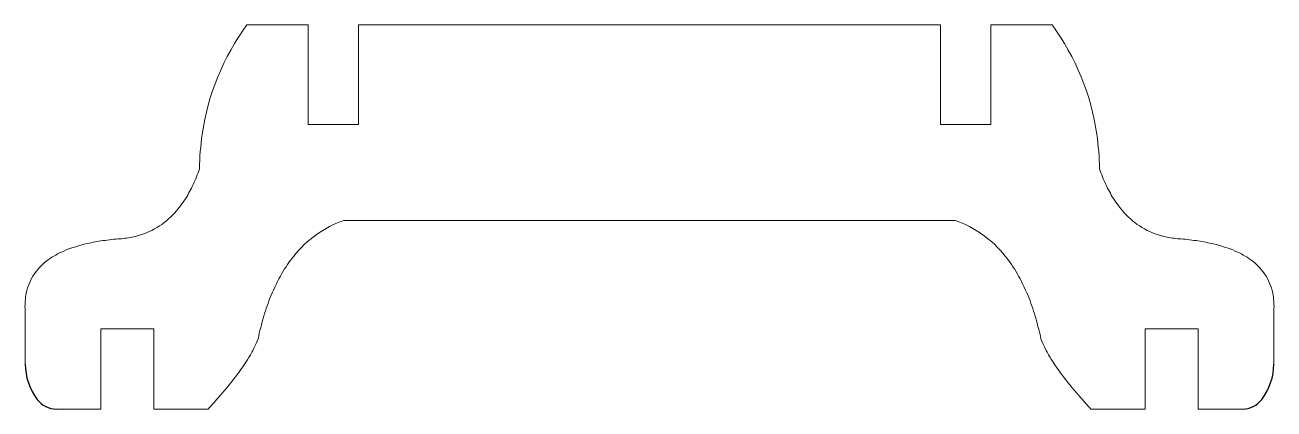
# Model space of a CAD drawing. Header units: millimetres. Extents: x 3145.6 to 3223.3, y 1397 to 1420.9.
import ezdxf

# ---------------------------------------------------------------- set-up
doc = ezdxf.new("R2010")
doc.units = ezdxf.units.MM

msp = doc.modelspace()

# ---------------------------------------------------------------- linework, layer by layer
at = {"lineweight": 20}
for p, q in [((3159.389, 1420.89), (3163.197, 1420.89)), ((3163.197, 1420.89), (3163.197, 1414.692)), ((3166.34, 1420.89), (3202.546, 1420.89)), ((3166.34, 1414.692), (3166.34, 1420.89)), ((3202.546, 1414.692), (3202.546, 1420.89)), ((3205.689, 1420.89), (3205.689, 1414.692)), ((3209.496, 1420.89), (3205.689, 1420.89)), ((3163.197, 1414.692), (3166.34, 1414.692)), ((3205.689, 1414.692), (3202.546, 1414.692)), ((3165.42, 1408.734), (3203.466, 1408.734)), ((3145.588, 1399.792), (3145.588, 1403.131)), ((3223.298, 1399.792), (3223.298, 1403.131)), ((3150.301, 1401.975), (3150.301, 1396.995)), ((3153.592, 1401.975), (3150.301, 1401.975)), ((3153.592, 1396.995), (3153.592, 1401.975)), ((3215.294, 1401.975), (3218.584, 1401.975)), ((3215.294, 1396.995), (3215.294, 1401.975)), ((3218.584, 1401.975), (3218.584, 1396.995)), ((3150.301, 1396.995), (3147.54, 1396.995)), ((3156.971, 1396.995), (3153.592, 1396.995)), ((3211.914, 1396.995), (3215.294, 1396.995)), ((3218.584, 1396.995), (3221.345, 1396.995))]:
    msp.add_line(p, q, dxfattribs=at)
for points in [[(3159.389, 1420.89, 0.123762), (3156.611, 1414.086, 0.031815), (3156.438, 1411.935)], [(3209.496, 1420.89, -0.123762), (3212.274, 1414.086, -0.031815), (3212.448, 1411.935)], [(3156.438, 1411.935, -0.025998), (3156.043, 1410.957, -0.030636), (3155.58, 1410.103, -0.044693), (3154.905, 1409.209, -0.151222), (3152.448, 1407.736, -0.038454), (3151.593, 1407.594, -0.009132), (3151.368, 1407.578)], [(3212.448, 1411.935, 0.025998), (3212.843, 1410.957, 0.030636), (3213.306, 1410.103, 0.044693), (3213.98, 1409.209, 0.151222), (3216.437, 1407.736, 0.038454), (3217.293, 1407.594, 0.009132), (3217.517, 1407.578)], [(3165.42, 1408.734, 0.14207), (3162.301, 1406.503, 0.037377), (3161.57, 1405.436, 0.035826), (3160.888, 1404.041, 0.024054), (3160.442, 1402.767, 0.021412), (3160.084, 1401.352)], [(3203.466, 1408.734, -0.14207), (3206.584, 1406.503, -0.037377), (3207.316, 1405.436, -0.035826), (3207.998, 1404.041, -0.024054), (3208.444, 1402.767, -0.021412), (3208.802, 1401.352)], [(3151.368, 1407.578, 0.016625), (3150.302, 1407.452, 0.02012), (3149.344, 1407.265, 0.0451), (3147.988, 1406.821, 0.053499), (3147.026, 1406.279, 0.100408), (3146.068, 1405.256, 0.096448), (3145.635, 1404.061, 0.054622), (3145.588, 1403.131)], [(3217.517, 1407.578, -0.016625), (3218.584, 1407.452, -0.02012), (3219.542, 1407.265, -0.0451), (3220.897, 1406.821, -0.053499), (3221.859, 1406.279, -0.100408), (3222.818, 1405.256, -0.096448), (3223.25, 1404.061, -0.054622), (3223.298, 1403.131)], [(3160.084, 1401.352, -0.027993), (3159.85, 1400.812, -0.024409), (3159.445, 1400.095, -0.020788), (3158.803, 1399.163, -0.018745), (3157.71, 1397.816, -0.008363), (3156.971, 1396.995)], [(3208.802, 1401.352, 0.027993), (3209.036, 1400.812, 0.024409), (3209.44, 1400.095, 0.020788), (3210.082, 1399.163, 0.018745), (3211.176, 1397.816, 0.008363), (3211.914, 1396.995)]]:
    msp.add_lwpolyline(points, format="xyb", dxfattribs=at)
for centre, radius, start, end in [((3149.332, 1399.846), 3.744, 180.838, 216.9834), ((3219.554, 1399.846), 3.744, 323.0166, 359.162), ((3147.54, 1398.495), 1.5, 216.9017, 270), ((3221.345, 1398.495), 1.5, 270, 323.0983)]:
    msp.add_arc(centre, radius, start, end)

doc.saveas('drawing.dxf')
